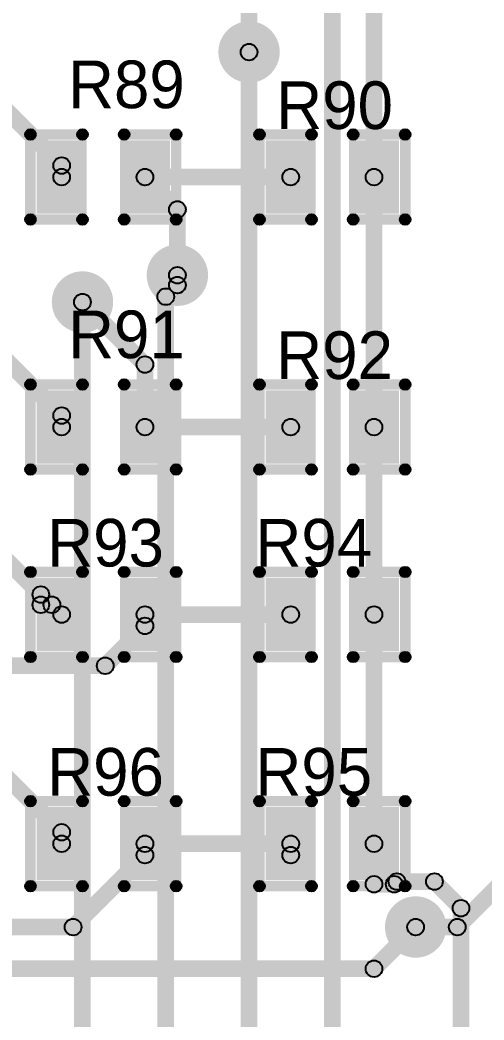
# Model space of a CAD drawing. Header units: millimetres. Extents: x 1.24 to 8.03, y 2.12 to 7.05.
# Drawn here: x 6.083 to 6.521, y 3.77 to 4.715 of the extents above; entities that cross this region are included whole.
import ezdxf

# ---------------------------------------------------------------- set-up
doc = ezdxf.new("R2010")
doc.units = ezdxf.units.MM
doc.header["$MEASUREMENT"] = 0
for name, color, linetype in [('BottomLayer', 5, 'Continuous'), ('BottomSolder', 6, 'Continuous'), ('TopLayer', 1, 'Continuous'), ('TopOverlay', 2, 'Continuous'), ('TopPaste', 8, 'Continuous'), ('TopSolder', 216, 'Continuous'), ('ViaHoleLayer', 16, 'Continuous')]:
    doc.layers.add(name, color=color, linetype=linetype)

# ---------------------------------------------------------------- blocks, each defined once
blk = doc.blocks.new('R0805_139')
at = {"layer": 'TopLayer'}
for points in [[(-0.05906, 0.03051), (-0.01969, 0.03051), (-0.01969, -0.03051), (-0.05906, -0.03051)], [(0.01969, 0.03051), (0.05906, 0.03051), (0.05906, -0.03051), (0.01969, -0.03051)]]:
    blk.add_hatch(color=1, dxfattribs=at).paths.add_polyline_path(points)
at = {"layer": 'TopOverlay'}
h = blk.add_hatch(color=2, dxfattribs=at)
edge = h.paths.add_edge_path()
edge.add_arc((-0.0689, 0.04016), 0.005, 0, 360)
h = blk.add_hatch(color=2, dxfattribs=at)
edge = h.paths.add_edge_path()
edge.add_arc((-0.0689, 0.04016), 0.005, 0, 360)
for points in [[(-0.0639, -0.04016), (-0.0739, -0.04016), (-0.0739, 0.04016), (-0.0639, 0.04016)], [(-0.01969, 0.04516), (-0.01969, 0.03516), (-0.0689, 0.03516), (-0.0689, 0.04516)], [(0.0689, 0.04516), (0.0689, 0.03516), (0.01969, 0.03516), (0.01969, 0.04516)], [(0.0639, 0.04016), (0.0739, 0.04016), (0.0739, -0.04016), (0.0639, -0.04016)], [(-0.01969, -0.03516), (-0.01969, -0.04516), (-0.0689, -0.04516), (-0.0689, -0.03516)], [(0.0689, -0.03516), (0.0689, -0.04516), (0.01969, -0.04516), (0.01969, -0.03516)]]:
    blk.add_hatch(color=2, dxfattribs=at).paths.add_polyline_path(points)
h = blk.add_hatch(color=2, dxfattribs=at)
edge = h.paths.add_edge_path()
edge.add_arc((-0.01969, 0.04016), 0.005, 0, 360)
h = blk.add_hatch(color=2, dxfattribs=at)
edge = h.paths.add_edge_path()
edge.add_arc((0.01969, 0.04016), 0.005, 0, 360)
h = blk.add_hatch(color=2, dxfattribs=at)
edge = h.paths.add_edge_path()
edge.add_arc((0.0689, 0.04016), 0.005, 0, 360)
h = blk.add_hatch(color=2, dxfattribs=at)
edge = h.paths.add_edge_path()
edge.add_arc((0.0689, 0.04016), 0.005, 0, 360)
h = blk.add_hatch(color=2, dxfattribs=at)
edge = h.paths.add_edge_path()
edge.add_arc((-0.0689, -0.04016), 0.005, 0, 360)
h = blk.add_hatch(color=2, dxfattribs=at)
edge = h.paths.add_edge_path()
edge.add_arc((-0.0689, -0.04016), 0.005, 0, 360)
h = blk.add_hatch(color=2, dxfattribs=at)
edge = h.paths.add_edge_path()
edge.add_arc((-0.01969, -0.04016), 0.005, 0, 360)
h = blk.add_hatch(color=2, dxfattribs=at)
edge = h.paths.add_edge_path()
edge.add_arc((0.01969, -0.04016), 0.005, 0, 360)
h = blk.add_hatch(color=2, dxfattribs=at)
edge = h.paths.add_edge_path()
edge.add_arc((0.0689, -0.04016), 0.005, 0, 360)
h = blk.add_hatch(color=2, dxfattribs=at)
edge = h.paths.add_edge_path()
edge.add_arc((0.0689, -0.04016), 0.005, 0, 360)
at = {"layer": 'TopPaste'}
for points in [[(-0.05906, 0.03051), (-0.01969, 0.03051), (-0.01969, -0.03051), (-0.05906, -0.03051)], [(0.01969, 0.03051), (0.05906, 0.03051), (0.05906, -0.03051), (0.01969, -0.03051)]]:
    blk.add_hatch(color=8, dxfattribs=at).paths.add_polyline_path(points)
at = {"layer": 'TopSolder'}
for points in [[(-0.06305, 0.03451), (-0.01569, 0.03451), (-0.01569, -0.03451), (-0.06305, -0.03451)], [(0.01569, 0.03451), (0.06305, 0.03451), (0.06305, -0.03451), (0.01569, -0.03451)]]:
    blk.add_hatch(color=216, dxfattribs=at).paths.add_polyline_path(points)
at = {"layer": 'TopOverlay'}
for centre in [(-0.0689, 0.04016), (-0.0689, 0.04016), (-0.01969, 0.04016), (0.01969, 0.04016), (0.0689, 0.04016), (0.0689, 0.04016), (-0.0689, -0.04016), (-0.0689, -0.04016), (-0.01969, -0.04016), (0.01969, -0.04016), (0.0689, -0.04016), (0.0689, -0.04016)]:
    blk.add_circle(centre, 0.005, dxfattribs=at)
blk = doc.blocks.new('R0805_140')
at = {"layer": 'TopLayer'}
for points in [[(-0.05906, 0.03051), (-0.01969, 0.03051), (-0.01969, -0.03051), (-0.05906, -0.03051)], [(0.01969, 0.03051), (0.05906, 0.03051), (0.05906, -0.03051), (0.01969, -0.03051)]]:
    blk.add_hatch(color=1, dxfattribs=at).paths.add_polyline_path(points)
at = {"layer": 'TopOverlay'}
h = blk.add_hatch(color=2, dxfattribs=at)
edge = h.paths.add_edge_path()
edge.add_arc((-0.0689, 0.04016), 0.005, 0, 360)
h = blk.add_hatch(color=2, dxfattribs=at)
edge = h.paths.add_edge_path()
edge.add_arc((-0.0689, 0.04016), 0.005, 0, 360)
for points in [[(-0.0639, -0.04016), (-0.0739, -0.04016), (-0.0739, 0.04016), (-0.0639, 0.04016)], [(-0.01969, 0.04516), (-0.01969, 0.03516), (-0.0689, 0.03516), (-0.0689, 0.04516)], [(0.0689, 0.04516), (0.0689, 0.03516), (0.01969, 0.03516), (0.01969, 0.04516)], [(0.0639, 0.04016), (0.0739, 0.04016), (0.0739, -0.04016), (0.0639, -0.04016)], [(-0.01969, -0.03516), (-0.01969, -0.04516), (-0.0689, -0.04516), (-0.0689, -0.03516)], [(0.0689, -0.03516), (0.0689, -0.04516), (0.01969, -0.04516), (0.01969, -0.03516)]]:
    blk.add_hatch(color=2, dxfattribs=at).paths.add_polyline_path(points)
h = blk.add_hatch(color=2, dxfattribs=at)
edge = h.paths.add_edge_path()
edge.add_arc((-0.01969, 0.04016), 0.005, 0, 360)
h = blk.add_hatch(color=2, dxfattribs=at)
edge = h.paths.add_edge_path()
edge.add_arc((0.01969, 0.04016), 0.005, 0, 360)
h = blk.add_hatch(color=2, dxfattribs=at)
edge = h.paths.add_edge_path()
edge.add_arc((0.0689, 0.04016), 0.005, 0, 360)
h = blk.add_hatch(color=2, dxfattribs=at)
edge = h.paths.add_edge_path()
edge.add_arc((0.0689, 0.04016), 0.005, 0, 360)
h = blk.add_hatch(color=2, dxfattribs=at)
edge = h.paths.add_edge_path()
edge.add_arc((-0.0689, -0.04016), 0.005, 0, 360)
h = blk.add_hatch(color=2, dxfattribs=at)
edge = h.paths.add_edge_path()
edge.add_arc((-0.0689, -0.04016), 0.005, 0, 360)
h = blk.add_hatch(color=2, dxfattribs=at)
edge = h.paths.add_edge_path()
edge.add_arc((-0.01969, -0.04016), 0.005, 0, 360)
h = blk.add_hatch(color=2, dxfattribs=at)
edge = h.paths.add_edge_path()
edge.add_arc((0.01969, -0.04016), 0.005, 0, 360)
h = blk.add_hatch(color=2, dxfattribs=at)
edge = h.paths.add_edge_path()
edge.add_arc((0.0689, -0.04016), 0.005, 0, 360)
h = blk.add_hatch(color=2, dxfattribs=at)
edge = h.paths.add_edge_path()
edge.add_arc((0.0689, -0.04016), 0.005, 0, 360)
at = {"layer": 'TopPaste'}
for points in [[(-0.05906, 0.03051), (-0.01969, 0.03051), (-0.01969, -0.03051), (-0.05906, -0.03051)], [(0.01969, 0.03051), (0.05906, 0.03051), (0.05906, -0.03051), (0.01969, -0.03051)]]:
    blk.add_hatch(color=8, dxfattribs=at).paths.add_polyline_path(points)
at = {"layer": 'TopSolder'}
for points in [[(-0.06305, 0.03451), (-0.01569, 0.03451), (-0.01569, -0.03451), (-0.06305, -0.03451)], [(0.01569, 0.03451), (0.06305, 0.03451), (0.06305, -0.03451), (0.01569, -0.03451)]]:
    blk.add_hatch(color=216, dxfattribs=at).paths.add_polyline_path(points)
at = {"layer": 'TopOverlay'}
for centre in [(-0.0689, 0.04016), (-0.0689, 0.04016), (-0.01969, 0.04016), (0.01969, 0.04016), (0.0689, 0.04016), (0.0689, 0.04016), (-0.0689, -0.04016), (-0.0689, -0.04016), (-0.01969, -0.04016), (0.01969, -0.04016), (0.0689, -0.04016), (0.0689, -0.04016)]:
    blk.add_circle(centre, 0.005, dxfattribs=at)
blk = doc.blocks.new('R0805_141')
at = {"layer": 'TopLayer'}
for points in [[(-0.05906, 0.03051), (-0.01969, 0.03051), (-0.01969, -0.03051), (-0.05906, -0.03051)], [(0.01969, 0.03051), (0.05906, 0.03051), (0.05906, -0.03051), (0.01969, -0.03051)]]:
    blk.add_hatch(color=1, dxfattribs=at).paths.add_polyline_path(points)
at = {"layer": 'TopOverlay'}
h = blk.add_hatch(color=2, dxfattribs=at)
edge = h.paths.add_edge_path()
edge.add_arc((-0.0689, 0.04016), 0.005, 0, 360)
h = blk.add_hatch(color=2, dxfattribs=at)
edge = h.paths.add_edge_path()
edge.add_arc((-0.0689, 0.04016), 0.005, 0, 360)
for points in [[(-0.0639, -0.04016), (-0.0739, -0.04016), (-0.0739, 0.04016), (-0.0639, 0.04016)], [(-0.01969, 0.04516), (-0.01969, 0.03516), (-0.0689, 0.03516), (-0.0689, 0.04516)], [(0.0689, 0.04516), (0.0689, 0.03516), (0.01969, 0.03516), (0.01969, 0.04516)], [(0.0639, 0.04016), (0.0739, 0.04016), (0.0739, -0.04016), (0.0639, -0.04016)], [(-0.01969, -0.03516), (-0.01969, -0.04516), (-0.0689, -0.04516), (-0.0689, -0.03516)], [(0.0689, -0.03516), (0.0689, -0.04516), (0.01969, -0.04516), (0.01969, -0.03516)]]:
    blk.add_hatch(color=2, dxfattribs=at).paths.add_polyline_path(points)
h = blk.add_hatch(color=2, dxfattribs=at)
edge = h.paths.add_edge_path()
edge.add_arc((-0.01969, 0.04016), 0.005, 0, 360)
h = blk.add_hatch(color=2, dxfattribs=at)
edge = h.paths.add_edge_path()
edge.add_arc((0.01969, 0.04016), 0.005, 0, 360)
h = blk.add_hatch(color=2, dxfattribs=at)
edge = h.paths.add_edge_path()
edge.add_arc((0.0689, 0.04016), 0.005, 0, 360)
h = blk.add_hatch(color=2, dxfattribs=at)
edge = h.paths.add_edge_path()
edge.add_arc((0.0689, 0.04016), 0.005, 0, 360)
h = blk.add_hatch(color=2, dxfattribs=at)
edge = h.paths.add_edge_path()
edge.add_arc((-0.0689, -0.04016), 0.005, 0, 360)
h = blk.add_hatch(color=2, dxfattribs=at)
edge = h.paths.add_edge_path()
edge.add_arc((-0.0689, -0.04016), 0.005, 0, 360)
h = blk.add_hatch(color=2, dxfattribs=at)
edge = h.paths.add_edge_path()
edge.add_arc((-0.01969, -0.04016), 0.005, 0, 360)
h = blk.add_hatch(color=2, dxfattribs=at)
edge = h.paths.add_edge_path()
edge.add_arc((0.01969, -0.04016), 0.005, 0, 360)
h = blk.add_hatch(color=2, dxfattribs=at)
edge = h.paths.add_edge_path()
edge.add_arc((0.0689, -0.04016), 0.005, 0, 360)
h = blk.add_hatch(color=2, dxfattribs=at)
edge = h.paths.add_edge_path()
edge.add_arc((0.0689, -0.04016), 0.005, 0, 360)
at = {"layer": 'TopPaste'}
for points in [[(-0.05906, 0.03051), (-0.01969, 0.03051), (-0.01969, -0.03051), (-0.05906, -0.03051)], [(0.01969, 0.03051), (0.05906, 0.03051), (0.05906, -0.03051), (0.01969, -0.03051)]]:
    blk.add_hatch(color=8, dxfattribs=at).paths.add_polyline_path(points)
at = {"layer": 'TopSolder'}
for points in [[(-0.06305, 0.03451), (-0.01569, 0.03451), (-0.01569, -0.03451), (-0.06305, -0.03451)], [(0.01569, 0.03451), (0.06305, 0.03451), (0.06305, -0.03451), (0.01569, -0.03451)]]:
    blk.add_hatch(color=216, dxfattribs=at).paths.add_polyline_path(points)
at = {"layer": 'TopOverlay'}
for centre in [(-0.0689, 0.04016), (-0.0689, 0.04016), (-0.01969, 0.04016), (0.01969, 0.04016), (0.0689, 0.04016), (0.0689, 0.04016), (-0.0689, -0.04016), (-0.0689, -0.04016), (-0.01969, -0.04016), (0.01969, -0.04016), (0.0689, -0.04016), (0.0689, -0.04016)]:
    blk.add_circle(centre, 0.005, dxfattribs=at)
blk = doc.blocks.new('R0805_142')
at = {"layer": 'TopLayer'}
for points in [[(-0.05906, 0.03051), (-0.01969, 0.03051), (-0.01969, -0.03051), (-0.05906, -0.03051)], [(0.01969, 0.03051), (0.05906, 0.03051), (0.05906, -0.03051), (0.01969, -0.03051)]]:
    blk.add_hatch(color=1, dxfattribs=at).paths.add_polyline_path(points)
at = {"layer": 'TopOverlay'}
h = blk.add_hatch(color=2, dxfattribs=at)
edge = h.paths.add_edge_path()
edge.add_arc((-0.0689, 0.04016), 0.005, 0, 360)
h = blk.add_hatch(color=2, dxfattribs=at)
edge = h.paths.add_edge_path()
edge.add_arc((-0.0689, 0.04016), 0.005, 0, 360)
for points in [[(-0.0639, -0.04016), (-0.0739, -0.04016), (-0.0739, 0.04016), (-0.0639, 0.04016)], [(-0.01969, 0.04516), (-0.01969, 0.03516), (-0.0689, 0.03516), (-0.0689, 0.04516)], [(0.0689, 0.04516), (0.0689, 0.03516), (0.01969, 0.03516), (0.01969, 0.04516)], [(0.0639, 0.04016), (0.0739, 0.04016), (0.0739, -0.04016), (0.0639, -0.04016)], [(-0.01969, -0.03516), (-0.01969, -0.04516), (-0.0689, -0.04516), (-0.0689, -0.03516)], [(0.0689, -0.03516), (0.0689, -0.04516), (0.01969, -0.04516), (0.01969, -0.03516)]]:
    blk.add_hatch(color=2, dxfattribs=at).paths.add_polyline_path(points)
h = blk.add_hatch(color=2, dxfattribs=at)
edge = h.paths.add_edge_path()
edge.add_arc((-0.01969, 0.04016), 0.005, 0, 360)
h = blk.add_hatch(color=2, dxfattribs=at)
edge = h.paths.add_edge_path()
edge.add_arc((0.01969, 0.04016), 0.005, 0, 360)
h = blk.add_hatch(color=2, dxfattribs=at)
edge = h.paths.add_edge_path()
edge.add_arc((0.0689, 0.04016), 0.005, 0, 360)
h = blk.add_hatch(color=2, dxfattribs=at)
edge = h.paths.add_edge_path()
edge.add_arc((0.0689, 0.04016), 0.005, 0, 360)
h = blk.add_hatch(color=2, dxfattribs=at)
edge = h.paths.add_edge_path()
edge.add_arc((-0.0689, -0.04016), 0.005, 0, 360)
h = blk.add_hatch(color=2, dxfattribs=at)
edge = h.paths.add_edge_path()
edge.add_arc((-0.0689, -0.04016), 0.005, 0, 360)
h = blk.add_hatch(color=2, dxfattribs=at)
edge = h.paths.add_edge_path()
edge.add_arc((-0.01969, -0.04016), 0.005, 0, 360)
h = blk.add_hatch(color=2, dxfattribs=at)
edge = h.paths.add_edge_path()
edge.add_arc((0.01969, -0.04016), 0.005, 0, 360)
h = blk.add_hatch(color=2, dxfattribs=at)
edge = h.paths.add_edge_path()
edge.add_arc((0.0689, -0.04016), 0.005, 0, 360)
h = blk.add_hatch(color=2, dxfattribs=at)
edge = h.paths.add_edge_path()
edge.add_arc((0.0689, -0.04016), 0.005, 0, 360)
at = {"layer": 'TopPaste'}
for points in [[(-0.05906, 0.03051), (-0.01969, 0.03051), (-0.01969, -0.03051), (-0.05906, -0.03051)], [(0.01969, 0.03051), (0.05906, 0.03051), (0.05906, -0.03051), (0.01969, -0.03051)]]:
    blk.add_hatch(color=8, dxfattribs=at).paths.add_polyline_path(points)
at = {"layer": 'TopSolder'}
for points in [[(-0.06305, 0.03451), (-0.01569, 0.03451), (-0.01569, -0.03451), (-0.06305, -0.03451)], [(0.01569, 0.03451), (0.06305, 0.03451), (0.06305, -0.03451), (0.01569, -0.03451)]]:
    blk.add_hatch(color=216, dxfattribs=at).paths.add_polyline_path(points)
at = {"layer": 'TopOverlay'}
for centre in [(-0.0689, 0.04016), (-0.0689, 0.04016), (-0.01969, 0.04016), (0.01969, 0.04016), (0.0689, 0.04016), (0.0689, 0.04016), (-0.0689, -0.04016), (-0.0689, -0.04016), (-0.01969, -0.04016), (0.01969, -0.04016), (0.0689, -0.04016), (0.0689, -0.04016)]:
    blk.add_circle(centre, 0.005, dxfattribs=at)
blk = doc.blocks.new('R0805_143')
at = {"layer": 'TopLayer'}
for points in [[(-0.05906, 0.03051), (-0.01969, 0.03051), (-0.01969, -0.03051), (-0.05906, -0.03051)], [(0.01969, 0.03051), (0.05906, 0.03051), (0.05906, -0.03051), (0.01969, -0.03051)]]:
    blk.add_hatch(color=1, dxfattribs=at).paths.add_polyline_path(points)
at = {"layer": 'TopOverlay'}
h = blk.add_hatch(color=2, dxfattribs=at)
edge = h.paths.add_edge_path()
edge.add_arc((-0.0689, 0.04016), 0.005, 0, 360)
h = blk.add_hatch(color=2, dxfattribs=at)
edge = h.paths.add_edge_path()
edge.add_arc((-0.0689, 0.04016), 0.005, 0, 360)
for points in [[(-0.0639, -0.04016), (-0.0739, -0.04016), (-0.0739, 0.04016), (-0.0639, 0.04016)], [(-0.01969, 0.04516), (-0.01969, 0.03516), (-0.0689, 0.03516), (-0.0689, 0.04516)], [(0.0689, 0.04516), (0.0689, 0.03516), (0.01969, 0.03516), (0.01969, 0.04516)], [(0.0639, 0.04016), (0.0739, 0.04016), (0.0739, -0.04016), (0.0639, -0.04016)], [(-0.01969, -0.03516), (-0.01969, -0.04516), (-0.0689, -0.04516), (-0.0689, -0.03516)], [(0.0689, -0.03516), (0.0689, -0.04516), (0.01969, -0.04516), (0.01969, -0.03516)]]:
    blk.add_hatch(color=2, dxfattribs=at).paths.add_polyline_path(points)
h = blk.add_hatch(color=2, dxfattribs=at)
edge = h.paths.add_edge_path()
edge.add_arc((-0.01969, 0.04016), 0.005, 0, 360)
h = blk.add_hatch(color=2, dxfattribs=at)
edge = h.paths.add_edge_path()
edge.add_arc((0.01969, 0.04016), 0.005, 0, 360)
h = blk.add_hatch(color=2, dxfattribs=at)
edge = h.paths.add_edge_path()
edge.add_arc((0.0689, 0.04016), 0.005, 0, 360)
h = blk.add_hatch(color=2, dxfattribs=at)
edge = h.paths.add_edge_path()
edge.add_arc((0.0689, 0.04016), 0.005, 0, 360)
h = blk.add_hatch(color=2, dxfattribs=at)
edge = h.paths.add_edge_path()
edge.add_arc((-0.0689, -0.04016), 0.005, 0, 360)
h = blk.add_hatch(color=2, dxfattribs=at)
edge = h.paths.add_edge_path()
edge.add_arc((-0.0689, -0.04016), 0.005, 0, 360)
h = blk.add_hatch(color=2, dxfattribs=at)
edge = h.paths.add_edge_path()
edge.add_arc((-0.01969, -0.04016), 0.005, 0, 360)
h = blk.add_hatch(color=2, dxfattribs=at)
edge = h.paths.add_edge_path()
edge.add_arc((0.01969, -0.04016), 0.005, 0, 360)
h = blk.add_hatch(color=2, dxfattribs=at)
edge = h.paths.add_edge_path()
edge.add_arc((0.0689, -0.04016), 0.005, 0, 360)
h = blk.add_hatch(color=2, dxfattribs=at)
edge = h.paths.add_edge_path()
edge.add_arc((0.0689, -0.04016), 0.005, 0, 360)
at = {"layer": 'TopPaste'}
for points in [[(-0.05906, 0.03051), (-0.01969, 0.03051), (-0.01969, -0.03051), (-0.05906, -0.03051)], [(0.01969, 0.03051), (0.05906, 0.03051), (0.05906, -0.03051), (0.01969, -0.03051)]]:
    blk.add_hatch(color=8, dxfattribs=at).paths.add_polyline_path(points)
at = {"layer": 'TopSolder'}
for points in [[(-0.06305, 0.03451), (-0.01569, 0.03451), (-0.01569, -0.03451), (-0.06305, -0.03451)], [(0.01569, 0.03451), (0.06305, 0.03451), (0.06305, -0.03451), (0.01569, -0.03451)]]:
    blk.add_hatch(color=216, dxfattribs=at).paths.add_polyline_path(points)
at = {"layer": 'TopOverlay'}
for centre in [(-0.0689, 0.04016), (-0.0689, 0.04016), (-0.01969, 0.04016), (0.01969, 0.04016), (0.0689, 0.04016), (0.0689, 0.04016), (-0.0689, -0.04016), (-0.0689, -0.04016), (-0.01969, -0.04016), (0.01969, -0.04016), (0.0689, -0.04016), (0.0689, -0.04016)]:
    blk.add_circle(centre, 0.005, dxfattribs=at)
blk = doc.blocks.new('R0805_144')
at = {"layer": 'TopLayer'}
for points in [[(-0.05906, 0.03051), (-0.01969, 0.03051), (-0.01969, -0.03051), (-0.05906, -0.03051)], [(0.01969, 0.03051), (0.05906, 0.03051), (0.05906, -0.03051), (0.01969, -0.03051)]]:
    blk.add_hatch(color=1, dxfattribs=at).paths.add_polyline_path(points)
at = {"layer": 'TopOverlay'}
h = blk.add_hatch(color=2, dxfattribs=at)
edge = h.paths.add_edge_path()
edge.add_arc((-0.0689, 0.04016), 0.005, 0, 360)
h = blk.add_hatch(color=2, dxfattribs=at)
edge = h.paths.add_edge_path()
edge.add_arc((-0.0689, 0.04016), 0.005, 0, 360)
for points in [[(-0.0639, -0.04016), (-0.0739, -0.04016), (-0.0739, 0.04016), (-0.0639, 0.04016)], [(-0.01969, 0.04516), (-0.01969, 0.03516), (-0.0689, 0.03516), (-0.0689, 0.04516)], [(0.0689, 0.04516), (0.0689, 0.03516), (0.01969, 0.03516), (0.01969, 0.04516)], [(0.0639, 0.04016), (0.0739, 0.04016), (0.0739, -0.04016), (0.0639, -0.04016)], [(-0.01969, -0.03516), (-0.01969, -0.04516), (-0.0689, -0.04516), (-0.0689, -0.03516)], [(0.0689, -0.03516), (0.0689, -0.04516), (0.01969, -0.04516), (0.01969, -0.03516)]]:
    blk.add_hatch(color=2, dxfattribs=at).paths.add_polyline_path(points)
h = blk.add_hatch(color=2, dxfattribs=at)
edge = h.paths.add_edge_path()
edge.add_arc((-0.01969, 0.04016), 0.005, 0, 360)
h = blk.add_hatch(color=2, dxfattribs=at)
edge = h.paths.add_edge_path()
edge.add_arc((0.01969, 0.04016), 0.005, 0, 360)
h = blk.add_hatch(color=2, dxfattribs=at)
edge = h.paths.add_edge_path()
edge.add_arc((0.0689, 0.04016), 0.005, 0, 360)
h = blk.add_hatch(color=2, dxfattribs=at)
edge = h.paths.add_edge_path()
edge.add_arc((0.0689, 0.04016), 0.005, 0, 360)
h = blk.add_hatch(color=2, dxfattribs=at)
edge = h.paths.add_edge_path()
edge.add_arc((-0.0689, -0.04016), 0.005, 0, 360)
h = blk.add_hatch(color=2, dxfattribs=at)
edge = h.paths.add_edge_path()
edge.add_arc((-0.0689, -0.04016), 0.005, 0, 360)
h = blk.add_hatch(color=2, dxfattribs=at)
edge = h.paths.add_edge_path()
edge.add_arc((-0.01969, -0.04016), 0.005, 0, 360)
h = blk.add_hatch(color=2, dxfattribs=at)
edge = h.paths.add_edge_path()
edge.add_arc((0.01969, -0.04016), 0.005, 0, 360)
h = blk.add_hatch(color=2, dxfattribs=at)
edge = h.paths.add_edge_path()
edge.add_arc((0.0689, -0.04016), 0.005, 0, 360)
h = blk.add_hatch(color=2, dxfattribs=at)
edge = h.paths.add_edge_path()
edge.add_arc((0.0689, -0.04016), 0.005, 0, 360)
at = {"layer": 'TopPaste'}
for points in [[(-0.05906, 0.03051), (-0.01969, 0.03051), (-0.01969, -0.03051), (-0.05906, -0.03051)], [(0.01969, 0.03051), (0.05906, 0.03051), (0.05906, -0.03051), (0.01969, -0.03051)]]:
    blk.add_hatch(color=8, dxfattribs=at).paths.add_polyline_path(points)
at = {"layer": 'TopSolder'}
for points in [[(-0.06305, 0.03451), (-0.01569, 0.03451), (-0.01569, -0.03451), (-0.06305, -0.03451)], [(0.01569, 0.03451), (0.06305, 0.03451), (0.06305, -0.03451), (0.01569, -0.03451)]]:
    blk.add_hatch(color=216, dxfattribs=at).paths.add_polyline_path(points)
at = {"layer": 'TopOverlay'}
for centre in [(-0.0689, 0.04016), (-0.0689, 0.04016), (-0.01969, 0.04016), (0.01969, 0.04016), (0.0689, 0.04016), (0.0689, 0.04016), (-0.0689, -0.04016), (-0.0689, -0.04016), (-0.01969, -0.04016), (0.01969, -0.04016), (0.0689, -0.04016), (0.0689, -0.04016)]:
    blk.add_circle(centre, 0.005, dxfattribs=at)
blk = doc.blocks.new('R0805_145')
at = {"layer": 'TopLayer'}
for points in [[(-0.05906, 0.03051), (-0.01969, 0.03051), (-0.01969, -0.03051), (-0.05906, -0.03051)], [(0.01969, 0.03051), (0.05906, 0.03051), (0.05906, -0.03051), (0.01969, -0.03051)]]:
    blk.add_hatch(color=1, dxfattribs=at).paths.add_polyline_path(points)
at = {"layer": 'TopOverlay'}
h = blk.add_hatch(color=2, dxfattribs=at)
edge = h.paths.add_edge_path()
edge.add_arc((-0.0689, 0.04016), 0.005, 0, 360)
h = blk.add_hatch(color=2, dxfattribs=at)
edge = h.paths.add_edge_path()
edge.add_arc((-0.0689, 0.04016), 0.005, 0, 360)
for points in [[(-0.0639, -0.04016), (-0.0739, -0.04016), (-0.0739, 0.04016), (-0.0639, 0.04016)], [(-0.01969, 0.04516), (-0.01969, 0.03516), (-0.0689, 0.03516), (-0.0689, 0.04516)], [(0.0689, 0.04516), (0.0689, 0.03516), (0.01969, 0.03516), (0.01969, 0.04516)], [(0.0639, 0.04016), (0.0739, 0.04016), (0.0739, -0.04016), (0.0639, -0.04016)], [(-0.01969, -0.03516), (-0.01969, -0.04516), (-0.0689, -0.04516), (-0.0689, -0.03516)], [(0.0689, -0.03516), (0.0689, -0.04516), (0.01969, -0.04516), (0.01969, -0.03516)]]:
    blk.add_hatch(color=2, dxfattribs=at).paths.add_polyline_path(points)
h = blk.add_hatch(color=2, dxfattribs=at)
edge = h.paths.add_edge_path()
edge.add_arc((-0.01969, 0.04016), 0.005, 0, 360)
h = blk.add_hatch(color=2, dxfattribs=at)
edge = h.paths.add_edge_path()
edge.add_arc((0.01969, 0.04016), 0.005, 0, 360)
h = blk.add_hatch(color=2, dxfattribs=at)
edge = h.paths.add_edge_path()
edge.add_arc((0.0689, 0.04016), 0.005, 0, 360)
h = blk.add_hatch(color=2, dxfattribs=at)
edge = h.paths.add_edge_path()
edge.add_arc((0.0689, 0.04016), 0.005, 0, 360)
h = blk.add_hatch(color=2, dxfattribs=at)
edge = h.paths.add_edge_path()
edge.add_arc((-0.0689, -0.04016), 0.005, 0, 360)
h = blk.add_hatch(color=2, dxfattribs=at)
edge = h.paths.add_edge_path()
edge.add_arc((-0.0689, -0.04016), 0.005, 0, 360)
h = blk.add_hatch(color=2, dxfattribs=at)
edge = h.paths.add_edge_path()
edge.add_arc((-0.01969, -0.04016), 0.005, 0, 360)
h = blk.add_hatch(color=2, dxfattribs=at)
edge = h.paths.add_edge_path()
edge.add_arc((0.01969, -0.04016), 0.005, 0, 360)
h = blk.add_hatch(color=2, dxfattribs=at)
edge = h.paths.add_edge_path()
edge.add_arc((0.0689, -0.04016), 0.005, 0, 360)
h = blk.add_hatch(color=2, dxfattribs=at)
edge = h.paths.add_edge_path()
edge.add_arc((0.0689, -0.04016), 0.005, 0, 360)
at = {"layer": 'TopPaste'}
for points in [[(-0.05906, 0.03051), (-0.01969, 0.03051), (-0.01969, -0.03051), (-0.05906, -0.03051)], [(0.01969, 0.03051), (0.05906, 0.03051), (0.05906, -0.03051), (0.01969, -0.03051)]]:
    blk.add_hatch(color=8, dxfattribs=at).paths.add_polyline_path(points)
at = {"layer": 'TopSolder'}
for points in [[(-0.06305, 0.03451), (-0.01569, 0.03451), (-0.01569, -0.03451), (-0.06305, -0.03451)], [(0.01569, 0.03451), (0.06305, 0.03451), (0.06305, -0.03451), (0.01569, -0.03451)]]:
    blk.add_hatch(color=216, dxfattribs=at).paths.add_polyline_path(points)
at = {"layer": 'TopOverlay'}
for centre in [(-0.0689, 0.04016), (-0.0689, 0.04016), (-0.01969, 0.04016), (0.01969, 0.04016), (0.0689, 0.04016), (0.0689, 0.04016), (-0.0689, -0.04016), (-0.0689, -0.04016), (-0.01969, -0.04016), (0.01969, -0.04016), (0.0689, -0.04016), (0.0689, -0.04016)]:
    blk.add_circle(centre, 0.005, dxfattribs=at)
blk = doc.blocks.new('R0805_146')
at = {"layer": 'TopLayer'}
for points in [[(-0.05906, 0.03051), (-0.01969, 0.03051), (-0.01969, -0.03051), (-0.05906, -0.03051)], [(0.01969, 0.03051), (0.05906, 0.03051), (0.05906, -0.03051), (0.01969, -0.03051)]]:
    blk.add_hatch(color=1, dxfattribs=at).paths.add_polyline_path(points)
at = {"layer": 'TopOverlay'}
h = blk.add_hatch(color=2, dxfattribs=at)
edge = h.paths.add_edge_path()
edge.add_arc((-0.0689, 0.04016), 0.005, 0, 360)
h = blk.add_hatch(color=2, dxfattribs=at)
edge = h.paths.add_edge_path()
edge.add_arc((-0.0689, 0.04016), 0.005, 0, 360)
for points in [[(-0.0639, -0.04016), (-0.0739, -0.04016), (-0.0739, 0.04016), (-0.0639, 0.04016)], [(-0.01969, 0.04516), (-0.01969, 0.03516), (-0.0689, 0.03516), (-0.0689, 0.04516)], [(0.0689, 0.04516), (0.0689, 0.03516), (0.01969, 0.03516), (0.01969, 0.04516)], [(0.0639, 0.04016), (0.0739, 0.04016), (0.0739, -0.04016), (0.0639, -0.04016)], [(-0.01969, -0.03516), (-0.01969, -0.04516), (-0.0689, -0.04516), (-0.0689, -0.03516)], [(0.0689, -0.03516), (0.0689, -0.04516), (0.01969, -0.04516), (0.01969, -0.03516)]]:
    blk.add_hatch(color=2, dxfattribs=at).paths.add_polyline_path(points)
h = blk.add_hatch(color=2, dxfattribs=at)
edge = h.paths.add_edge_path()
edge.add_arc((-0.01969, 0.04016), 0.005, 0, 360)
h = blk.add_hatch(color=2, dxfattribs=at)
edge = h.paths.add_edge_path()
edge.add_arc((0.01969, 0.04016), 0.005, 0, 360)
h = blk.add_hatch(color=2, dxfattribs=at)
edge = h.paths.add_edge_path()
edge.add_arc((0.0689, 0.04016), 0.005, 0, 360)
h = blk.add_hatch(color=2, dxfattribs=at)
edge = h.paths.add_edge_path()
edge.add_arc((0.0689, 0.04016), 0.005, 0, 360)
h = blk.add_hatch(color=2, dxfattribs=at)
edge = h.paths.add_edge_path()
edge.add_arc((-0.0689, -0.04016), 0.005, 0, 360)
h = blk.add_hatch(color=2, dxfattribs=at)
edge = h.paths.add_edge_path()
edge.add_arc((-0.0689, -0.04016), 0.005, 0, 360)
h = blk.add_hatch(color=2, dxfattribs=at)
edge = h.paths.add_edge_path()
edge.add_arc((-0.01969, -0.04016), 0.005, 0, 360)
h = blk.add_hatch(color=2, dxfattribs=at)
edge = h.paths.add_edge_path()
edge.add_arc((0.01969, -0.04016), 0.005, 0, 360)
h = blk.add_hatch(color=2, dxfattribs=at)
edge = h.paths.add_edge_path()
edge.add_arc((0.0689, -0.04016), 0.005, 0, 360)
h = blk.add_hatch(color=2, dxfattribs=at)
edge = h.paths.add_edge_path()
edge.add_arc((0.0689, -0.04016), 0.005, 0, 360)
at = {"layer": 'TopPaste'}
for points in [[(-0.05906, 0.03051), (-0.01969, 0.03051), (-0.01969, -0.03051), (-0.05906, -0.03051)], [(0.01969, 0.03051), (0.05906, 0.03051), (0.05906, -0.03051), (0.01969, -0.03051)]]:
    blk.add_hatch(color=8, dxfattribs=at).paths.add_polyline_path(points)
at = {"layer": 'TopSolder'}
for points in [[(-0.06305, 0.03451), (-0.01569, 0.03451), (-0.01569, -0.03451), (-0.06305, -0.03451)], [(0.01569, 0.03451), (0.06305, 0.03451), (0.06305, -0.03451), (0.01569, -0.03451)]]:
    blk.add_hatch(color=216, dxfattribs=at).paths.add_polyline_path(points)
at = {"layer": 'TopOverlay'}
for centre in [(-0.0689, 0.04016), (-0.0689, 0.04016), (-0.01969, 0.04016), (0.01969, 0.04016), (0.0689, 0.04016), (0.0689, 0.04016), (-0.0689, -0.04016), (-0.0689, -0.04016), (-0.01969, -0.04016), (0.01969, -0.04016), (0.0689, -0.04016), (0.0689, -0.04016)]:
    blk.add_circle(centre, 0.005, dxfattribs=at)

msp = doc.modelspace()

# ---------------------------------------------------------------- hatches: boundary and pattern name
at = {"layer": 'BottomLayer'}
for points in [[(6.38583, 3.22835), (6.37008, 3.22835), (6.37008, 4.77283), (6.38583, 4.77283)], [(6.30709, 3.26772), (6.29134, 3.26772), (6.29134, 4.68504), (6.30709, 4.68504)], [(6.22604, 4.44831), (6.2149, 4.45944), (6.22588, 4.47042), (6.23702, 4.45928)], [(6.23932, 4.46485), (6.22357, 4.46485), (6.22357, 4.47412), (6.23932, 4.47412)], [(6.22835, 3.34646), (6.2126, 3.34646), (6.2126, 4.45387), (6.22835, 4.45387)], [(6.14961, 3.4252), (6.13386, 3.4252), (6.13386, 4.44882), (6.14961, 4.44882)], [(6.50163, 3.8527), (6.4905, 3.86384), (6.52987, 3.90321), (6.541, 3.89207)], [(6.45669, 3.85039), (6.45669, 3.86614), (6.49606, 3.86614), (6.49606, 3.85039)]]:
    msp.add_hatch(color=5, dxfattribs=at).paths.add_polyline_path(points)
h = msp.add_hatch(color=5, dxfattribs=at)
edge = h.paths.add_edge_path()
edge.add_arc((6.29921, 4.68504), 0.025, 0, 360)
h = msp.add_hatch(color=5, dxfattribs=at)
edge = h.paths.add_edge_path()
edge.add_arc((6.29921, 4.68504), 0.00787, 0, 360)
h = msp.add_hatch(color=5, dxfattribs=at)
edge = h.paths.add_edge_path()
edge.add_arc((6.23145, 4.47412), 0.025, 0, 360)
h = msp.add_hatch(color=5, dxfattribs=at)
edge = h.paths.add_edge_path()
edge.add_arc((6.23145, 4.47412), 0.00787, 0, 360)
h = msp.add_hatch(color=5, dxfattribs=at)
edge = h.paths.add_edge_path()
edge.add_arc((6.14173, 4.44882), 0.025, 0, 360)
h = msp.add_hatch(color=5, dxfattribs=at)
edge = h.paths.add_edge_path()
edge.add_arc((6.23145, 4.46485), 0.00787, 0, 360)
h = msp.add_hatch(color=5, dxfattribs=at)
edge = h.paths.add_edge_path()
edge.add_arc((6.23145, 4.46485), 0.00787, 0, 360)
h = msp.add_hatch(color=5, dxfattribs=at)
edge = h.paths.add_edge_path()
edge.add_arc((6.22047, 4.45387), 0.00787, 0, 360)
h = msp.add_hatch(color=5, dxfattribs=at)
edge = h.paths.add_edge_path()
edge.add_arc((6.22047, 4.45387), 0.00787, 0, 360)
h = msp.add_hatch(color=5, dxfattribs=at)
edge = h.paths.add_edge_path()
edge.add_arc((6.14173, 4.44882), 0.00787, 0, 360)
h = msp.add_hatch(color=5, dxfattribs=at)
edge = h.paths.add_edge_path()
edge.add_arc((6.45669, 3.85827), 0.025, 0, 360)
h = msp.add_hatch(color=5, dxfattribs=at)
edge = h.paths.add_edge_path()
edge.add_arc((6.45669, 3.85827), 0.00787, 0, 360)
h = msp.add_hatch(color=5, dxfattribs=at)
edge = h.paths.add_edge_path()
edge.add_arc((6.49606, 3.85827), 0.00787, 0, 360)
h = msp.add_hatch(color=5, dxfattribs=at)
edge = h.paths.add_edge_path()
edge.add_arc((6.49606, 3.85827), 0.00787, 0, 360)
at = {"layer": 'BottomSolder'}
h = msp.add_hatch(color=6, dxfattribs=at)
edge = h.paths.add_edge_path()
edge.add_arc((6.29921, 4.68504), 0.029, 0, 360)
h = msp.add_hatch(color=6, dxfattribs=at)
edge = h.paths.add_edge_path()
edge.add_arc((6.23145, 4.47412), 0.029, 0, 360)
h = msp.add_hatch(color=6, dxfattribs=at)
edge = h.paths.add_edge_path()
edge.add_arc((6.14173, 4.44882), 0.029, 0, 360)
h = msp.add_hatch(color=6, dxfattribs=at)
edge = h.paths.add_edge_path()
edge.add_arc((6.45669, 3.85827), 0.029, 0, 360)
at = {"layer": 'TopLayer'}
for points in [[(6.4252, 4.56693), (6.40945, 4.56693), (6.40945, 4.78346), (6.4252, 4.78346)], [(6.30709, 4.68504), (6.29134, 4.68504), (6.29134, 4.72441), (6.30709, 4.72441)], [(6.05268, 4.63599), (6.06381, 4.64712), (6.12761, 4.58332), (6.11648, 4.57219)], [(6.12992, 4.56693), (6.11417, 4.56693), (6.11417, 4.57776), (6.12992, 4.57776)], [(6.20079, 4.55906), (6.20079, 4.5748), (6.33858, 4.5748), (6.33858, 4.55906)], [(6.19522, 4.56136), (6.20635, 4.5725), (6.23702, 4.54184), (6.22588, 4.5307)], [(6.4252, 4.33071), (6.40945, 4.33071), (6.40945, 4.56693), (6.4252, 4.56693)], [(6.23932, 4.47412), (6.22357, 4.47412), (6.22357, 4.53627), (6.23932, 4.53627)], [(6.13616, 4.44325), (6.1473, 4.45439), (6.20636, 4.39533), (6.19522, 4.3842)], [(6.04976, 4.40268), (6.0609, 4.41382), (6.12762, 4.3471), (6.11648, 4.33597)], [(6.20866, 4.33071), (6.19291, 4.33071), (6.19291, 4.38976), (6.20866, 4.38976)], [(6.12992, 4.33071), (6.11417, 4.33071), (6.11417, 4.34154), (6.12992, 4.34154)], [(6.20079, 4.32283), (6.20079, 4.33858), (6.33858, 4.33858), (6.33858, 4.32283)], [(6.4252, 4.15354), (6.40945, 4.15354), (6.40945, 4.33071), (6.4252, 4.33071)], [(6.01805, 4.24554), (6.02919, 4.25668), (6.10793, 4.17794), (6.09679, 4.1668)], [(6.11024, 4.16277), (6.09449, 4.16277), (6.09449, 4.17237), (6.11024, 4.17237)], [(6.10236, 4.15489), (6.10236, 4.17064), (6.11282, 4.17064), (6.11282, 4.15489)], [(6.10725, 4.1572), (6.11839, 4.16834), (6.12762, 4.15911), (6.11648, 4.14798)], [(6.20079, 4.14567), (6.20079, 4.16142), (6.33858, 4.16142), (6.33858, 4.14567)], [(6.1688, 4.09959), (6.15766, 4.11073), (6.19522, 4.14828), (6.20636, 4.13715)], [(6.20866, 4.14272), (6.19291, 4.14272), (6.19291, 4.15354), (6.20866, 4.15354)], [(6.4252, 3.93701), (6.40945, 3.93701), (6.40945, 4.15354), (6.4252, 4.15354)], [(6.04285, 4.09728), (6.04285, 4.11303), (6.16323, 4.11303), (6.16323, 4.09728)], [(6.01805, 4.04069), (6.02919, 4.05183), (6.12762, 3.9534), (6.11648, 3.94227)], [(6.12992, 3.93701), (6.11417, 3.93701), (6.11417, 3.94783), (6.12992, 3.94783)], [(6.20079, 3.92913), (6.20079, 3.94488), (6.33858, 3.94488), (6.33858, 3.92913)], [(6.13844, 3.8527), (6.12731, 3.86384), (6.19522, 3.93175), (6.20636, 3.92061)], [(6.20866, 3.92618), (6.19291, 3.92618), (6.19291, 3.93701), (6.20866, 3.93701)], [(6.34646, 3.92618), (6.33071, 3.92618), (6.33071, 3.93701), (6.34646, 3.93701)], [(6.4252, 3.89862), (6.40945, 3.89862), (6.40945, 3.93701), (6.4252, 3.93701)], [(6.41732, 3.89075), (6.41732, 3.9065), (6.43641, 3.9065), (6.43641, 3.89075)], [(6.44198, 3.89305), (6.43085, 3.90419), (6.43337, 3.90671), (6.4445, 3.89557)], [(6.43893, 3.89327), (6.43893, 3.90902), (6.47445, 3.90902), (6.47445, 3.89327)], [(6.46888, 3.89557), (6.48002, 3.90671), (6.50513, 3.88159), (6.494, 3.87046)], [(6.50744, 3.68646), (6.49169, 3.68646), (6.49169, 3.87603), (6.50744, 3.87603)], [(6.02362, 3.85039), (6.02362, 3.86614), (6.13287, 3.86614), (6.13287, 3.85039)], [(6.42289, 3.81333), (6.41176, 3.82447), (6.45113, 3.86384), (6.46226, 3.8527)], [(6.05217, 3.81102), (6.05217, 3.82677), (6.41732, 3.82677), (6.41732, 3.81102)]]:
    msp.add_hatch(color=1, dxfattribs=at).paths.add_polyline_path(points)
h = msp.add_hatch(color=1, dxfattribs=at)
edge = h.paths.add_edge_path()
edge.add_arc((6.29921, 4.68504), 0.025, 0, 360)
h = msp.add_hatch(color=1, dxfattribs=at)
edge = h.paths.add_edge_path()
edge.add_arc((6.29921, 4.68504), 0.00787, 0, 360)
h = msp.add_hatch(color=1, dxfattribs=at)
edge = h.paths.add_edge_path()
edge.add_arc((6.12205, 4.57776), 0.00787, 0, 360)
h = msp.add_hatch(color=1, dxfattribs=at)
edge = h.paths.add_edge_path()
edge.add_arc((6.12205, 4.57776), 0.00787, 0, 360)
h = msp.add_hatch(color=1, dxfattribs=at)
edge = h.paths.add_edge_path()
edge.add_arc((6.12205, 4.56693), 0.00787, 0, 360)
h = msp.add_hatch(color=1, dxfattribs=at)
edge = h.paths.add_edge_path()
edge.add_arc((6.20079, 4.56693), 0.00787, 0, 360)
h = msp.add_hatch(color=1, dxfattribs=at)
edge = h.paths.add_edge_path()
edge.add_arc((6.20079, 4.56693), 0.00787, 0, 360)
h = msp.add_hatch(color=1, dxfattribs=at)
edge = h.paths.add_edge_path()
edge.add_arc((6.33858, 4.56693), 0.00787, 0, 360)
h = msp.add_hatch(color=1, dxfattribs=at)
edge = h.paths.add_edge_path()
edge.add_arc((6.41732, 4.56693), 0.00787, 0, 360)
h = msp.add_hatch(color=1, dxfattribs=at)
edge = h.paths.add_edge_path()
edge.add_arc((6.41732, 4.56693), 0.00787, 0, 360)
h = msp.add_hatch(color=1, dxfattribs=at)
edge = h.paths.add_edge_path()
edge.add_arc((6.23145, 4.53627), 0.00787, 0, 360)
h = msp.add_hatch(color=1, dxfattribs=at)
edge = h.paths.add_edge_path()
edge.add_arc((6.23145, 4.53627), 0.00787, 0, 360)
h = msp.add_hatch(color=1, dxfattribs=at)
edge = h.paths.add_edge_path()
edge.add_arc((6.23145, 4.47412), 0.025, 0, 360)
h = msp.add_hatch(color=1, dxfattribs=at)
edge = h.paths.add_edge_path()
edge.add_arc((6.23145, 4.47412), 0.00787, 0, 360)
h = msp.add_hatch(color=1, dxfattribs=at)
edge = h.paths.add_edge_path()
edge.add_arc((6.14173, 4.44882), 0.025, 0, 360)
h = msp.add_hatch(color=1, dxfattribs=at)
edge = h.paths.add_edge_path()
edge.add_arc((6.14173, 4.44882), 0.00787, 0, 360)
h = msp.add_hatch(color=1, dxfattribs=at)
edge = h.paths.add_edge_path()
edge.add_arc((6.20079, 4.38976), 0.00787, 0, 360)
h = msp.add_hatch(color=1, dxfattribs=at)
edge = h.paths.add_edge_path()
edge.add_arc((6.20079, 4.38976), 0.00787, 0, 360)
h = msp.add_hatch(color=1, dxfattribs=at)
edge = h.paths.add_edge_path()
edge.add_arc((6.12205, 4.34154), 0.00787, 0, 360)
h = msp.add_hatch(color=1, dxfattribs=at)
edge = h.paths.add_edge_path()
edge.add_arc((6.12205, 4.34154), 0.00787, 0, 360)
h = msp.add_hatch(color=1, dxfattribs=at)
edge = h.paths.add_edge_path()
edge.add_arc((6.12205, 4.33071), 0.00787, 0, 360)
h = msp.add_hatch(color=1, dxfattribs=at)
edge = h.paths.add_edge_path()
edge.add_arc((6.20079, 4.33071), 0.00787, 0, 360)
h = msp.add_hatch(color=1, dxfattribs=at)
edge = h.paths.add_edge_path()
edge.add_arc((6.20079, 4.33071), 0.00787, 0, 360)
h = msp.add_hatch(color=1, dxfattribs=at)
edge = h.paths.add_edge_path()
edge.add_arc((6.33858, 4.33071), 0.00787, 0, 360)
h = msp.add_hatch(color=1, dxfattribs=at)
edge = h.paths.add_edge_path()
edge.add_arc((6.41732, 4.33071), 0.00787, 0, 360)
h = msp.add_hatch(color=1, dxfattribs=at)
edge = h.paths.add_edge_path()
edge.add_arc((6.41732, 4.33071), 0.00787, 0, 360)
h = msp.add_hatch(color=1, dxfattribs=at)
edge = h.paths.add_edge_path()
edge.add_arc((6.41732, 4.33071), 0.00787, 0, 360)
h = msp.add_hatch(color=1, dxfattribs=at)
edge = h.paths.add_edge_path()
edge.add_arc((6.41732, 4.33071), 0.00787, 0, 360)
h = msp.add_hatch(color=1, dxfattribs=at)
edge = h.paths.add_edge_path()
edge.add_arc((6.10236, 4.17237), 0.00787, 0, 360)
h = msp.add_hatch(color=1, dxfattribs=at)
edge = h.paths.add_edge_path()
edge.add_arc((6.10236, 4.17237), 0.00787, 0, 360)
h = msp.add_hatch(color=1, dxfattribs=at)
edge = h.paths.add_edge_path()
edge.add_arc((6.10236, 4.16277), 0.00787, 0, 360)
h = msp.add_hatch(color=1, dxfattribs=at)
edge = h.paths.add_edge_path()
edge.add_arc((6.10236, 4.16277), 0.00787, 0, 360)
h = msp.add_hatch(color=1, dxfattribs=at)
edge = h.paths.add_edge_path()
edge.add_arc((6.11282, 4.16277), 0.00787, 0, 360)
h = msp.add_hatch(color=1, dxfattribs=at)
edge = h.paths.add_edge_path()
edge.add_arc((6.11282, 4.16277), 0.00787, 0, 360)
h = msp.add_hatch(color=1, dxfattribs=at)
edge = h.paths.add_edge_path()
edge.add_arc((6.12205, 4.15354), 0.00787, 0, 360)
h = msp.add_hatch(color=1, dxfattribs=at)
edge = h.paths.add_edge_path()
edge.add_arc((6.20079, 4.15354), 0.00787, 0, 360)
h = msp.add_hatch(color=1, dxfattribs=at)
edge = h.paths.add_edge_path()
edge.add_arc((6.20079, 4.15354), 0.00787, 0, 360)
h = msp.add_hatch(color=1, dxfattribs=at)
edge = h.paths.add_edge_path()
edge.add_arc((6.33858, 4.15354), 0.00787, 0, 360)
h = msp.add_hatch(color=1, dxfattribs=at)
edge = h.paths.add_edge_path()
edge.add_arc((6.41732, 4.15354), 0.00787, 0, 360)
h = msp.add_hatch(color=1, dxfattribs=at)
edge = h.paths.add_edge_path()
edge.add_arc((6.41732, 4.15354), 0.00787, 0, 360)
h = msp.add_hatch(color=1, dxfattribs=at)
edge = h.paths.add_edge_path()
edge.add_arc((6.20079, 4.14272), 0.00787, 0, 360)
h = msp.add_hatch(color=1, dxfattribs=at)
edge = h.paths.add_edge_path()
edge.add_arc((6.20079, 4.14272), 0.00787, 0, 360)
h = msp.add_hatch(color=1, dxfattribs=at)
edge = h.paths.add_edge_path()
edge.add_arc((6.16323, 4.10516), 0.00787, 0, 360)
h = msp.add_hatch(color=1, dxfattribs=at)
edge = h.paths.add_edge_path()
edge.add_arc((6.16323, 4.10516), 0.00787, 0, 360)
h = msp.add_hatch(color=1, dxfattribs=at)
edge = h.paths.add_edge_path()
edge.add_arc((6.12205, 3.94783), 0.00787, 0, 360)
h = msp.add_hatch(color=1, dxfattribs=at)
edge = h.paths.add_edge_path()
edge.add_arc((6.12205, 3.94783), 0.00787, 0, 360)
h = msp.add_hatch(color=1, dxfattribs=at)
edge = h.paths.add_edge_path()
edge.add_arc((6.12205, 3.93701), 0.00787, 0, 360)
h = msp.add_hatch(color=1, dxfattribs=at)
edge = h.paths.add_edge_path()
edge.add_arc((6.20079, 3.93701), 0.00787, 0, 360)
h = msp.add_hatch(color=1, dxfattribs=at)
edge = h.paths.add_edge_path()
edge.add_arc((6.20079, 3.93701), 0.00787, 0, 360)
h = msp.add_hatch(color=1, dxfattribs=at)
edge = h.paths.add_edge_path()
edge.add_arc((6.33858, 3.93701), 0.00787, 0, 360)
h = msp.add_hatch(color=1, dxfattribs=at)
edge = h.paths.add_edge_path()
edge.add_arc((6.33858, 3.93701), 0.00787, 0, 360)
h = msp.add_hatch(color=1, dxfattribs=at)
edge = h.paths.add_edge_path()
edge.add_arc((6.41732, 3.93701), 0.00787, 0, 360)
h = msp.add_hatch(color=1, dxfattribs=at)
edge = h.paths.add_edge_path()
edge.add_arc((6.41732, 3.93701), 0.00787, 0, 360)
h = msp.add_hatch(color=1, dxfattribs=at)
edge = h.paths.add_edge_path()
edge.add_arc((6.20079, 3.92618), 0.00787, 0, 360)
h = msp.add_hatch(color=1, dxfattribs=at)
edge = h.paths.add_edge_path()
edge.add_arc((6.20079, 3.92618), 0.00787, 0, 360)
h = msp.add_hatch(color=1, dxfattribs=at)
edge = h.paths.add_edge_path()
edge.add_arc((6.33858, 3.92618), 0.00787, 0, 360)
h = msp.add_hatch(color=1, dxfattribs=at)
edge = h.paths.add_edge_path()
edge.add_arc((6.41732, 3.89862), 0.00787, 0, 360)
h = msp.add_hatch(color=1, dxfattribs=at)
edge = h.paths.add_edge_path()
edge.add_arc((6.41732, 3.89862), 0.00787, 0, 360)
h = msp.add_hatch(color=1, dxfattribs=at)
edge = h.paths.add_edge_path()
edge.add_arc((6.43641, 3.89862), 0.00787, 0, 360)
h = msp.add_hatch(color=1, dxfattribs=at)
edge = h.paths.add_edge_path()
edge.add_arc((6.43641, 3.89862), 0.00787, 0, 360)
h = msp.add_hatch(color=1, dxfattribs=at)
edge = h.paths.add_edge_path()
edge.add_arc((6.43893, 3.90114), 0.00787, 0, 360)
h = msp.add_hatch(color=1, dxfattribs=at)
edge = h.paths.add_edge_path()
edge.add_arc((6.43893, 3.90114), 0.00787, 0, 360)
h = msp.add_hatch(color=1, dxfattribs=at)
edge = h.paths.add_edge_path()
edge.add_arc((6.47445, 3.90114), 0.00787, 0, 360)
h = msp.add_hatch(color=1, dxfattribs=at)
edge = h.paths.add_edge_path()
edge.add_arc((6.47445, 3.90114), 0.00787, 0, 360)
h = msp.add_hatch(color=1, dxfattribs=at)
edge = h.paths.add_edge_path()
edge.add_arc((6.49957, 3.87603), 0.00787, 0, 360)
h = msp.add_hatch(color=1, dxfattribs=at)
edge = h.paths.add_edge_path()
edge.add_arc((6.49957, 3.87603), 0.00787, 0, 360)
h = msp.add_hatch(color=1, dxfattribs=at)
edge = h.paths.add_edge_path()
edge.add_arc((6.45669, 3.85827), 0.025, 0, 360)
h = msp.add_hatch(color=1, dxfattribs=at)
edge = h.paths.add_edge_path()
edge.add_arc((6.13287, 3.85827), 0.00787, 0, 360)
h = msp.add_hatch(color=1, dxfattribs=at)
edge = h.paths.add_edge_path()
edge.add_arc((6.13287, 3.85827), 0.00787, 0, 360)
h = msp.add_hatch(color=1, dxfattribs=at)
edge = h.paths.add_edge_path()
edge.add_arc((6.45669, 3.85827), 0.00787, 0, 360)
h = msp.add_hatch(color=1, dxfattribs=at)
edge = h.paths.add_edge_path()
edge.add_arc((6.41732, 3.8189), 0.00787, 0, 360)
h = msp.add_hatch(color=1, dxfattribs=at)
edge = h.paths.add_edge_path()
edge.add_arc((6.41732, 3.8189), 0.00787, 0, 360)
at = {"layer": 'TopSolder'}
h = msp.add_hatch(color=216, dxfattribs=at)
edge = h.paths.add_edge_path()
edge.add_arc((6.29921, 4.68504), 0.029, 0, 360)
h = msp.add_hatch(color=216, dxfattribs=at)
edge = h.paths.add_edge_path()
edge.add_arc((6.23145, 4.47412), 0.029, 0, 360)
h = msp.add_hatch(color=216, dxfattribs=at)
edge = h.paths.add_edge_path()
edge.add_arc((6.14173, 4.44882), 0.029, 0, 360)
h = msp.add_hatch(color=216, dxfattribs=at)
edge = h.paths.add_edge_path()
edge.add_arc((6.45669, 3.85827), 0.029, 0, 360)
at = {"layer": 'ViaHoleLayer'}
h = msp.add_hatch(color=16, dxfattribs=at)
edge = h.paths.add_edge_path()
edge.add_arc((6.29921, 4.68504), 0.014, 0, 360)
h = msp.add_hatch(color=16, dxfattribs=at)
edge = h.paths.add_edge_path()
edge.add_arc((6.23145, 4.47412), 0.014, 0, 360)
h = msp.add_hatch(color=16, dxfattribs=at)
edge = h.paths.add_edge_path()
edge.add_arc((6.14173, 4.44882), 0.014, 0, 360)
h = msp.add_hatch(color=16, dxfattribs=at)
edge = h.paths.add_edge_path()
edge.add_arc((6.45669, 3.85827), 0.014, 0, 360)

# ---------------------------------------------------------------- linework, layer by layer
at = {"layer": 'BottomLayer'}
for centre in [(6.29921, 4.68504), (6.23145, 4.47412), (6.23145, 4.46485), (6.23145, 4.46485), (6.22047, 4.45387), (6.22047, 4.45387), (6.14173, 4.44882), (6.45669, 3.85827), (6.49606, 3.85827), (6.49606, 3.85827)]:
    msp.add_circle(centre, 0.00787, dxfattribs=at)
at = {"layer": 'TopLayer'}
for centre in [(6.29921, 4.68504), (6.12205, 4.57776), (6.12205, 4.57776), (6.12205, 4.56693), (6.20079, 4.56693), (6.20079, 4.56693), (6.33858, 4.56693), (6.41732, 4.56693), (6.41732, 4.56693), (6.23145, 4.53627), (6.23145, 4.53627), (6.23145, 4.47412), (6.14173, 4.44882), (6.20079, 4.38976), (6.20079, 4.38976), (6.12205, 4.34154), (6.12205, 4.34154), (6.12205, 4.33071), (6.20079, 4.33071), (6.20079, 4.33071), (6.33858, 4.33071), (6.41732, 4.33071), (6.41732, 4.33071), (6.41732, 4.33071), (6.41732, 4.33071), (6.10236, 4.17237), (6.10236, 4.17237), (6.10236, 4.16277), (6.10236, 4.16277), (6.11282, 4.16277), (6.11282, 4.16277), (6.12205, 4.15354), (6.20079, 4.15354), (6.20079, 4.15354), (6.33858, 4.15354), (6.41732, 4.15354), (6.41732, 4.15354), (6.20079, 4.14272), (6.20079, 4.14272), (6.16323, 4.10516), (6.16323, 4.10516), (6.12205, 3.94783), (6.12205, 3.94783), (6.12205, 3.93701), (6.20079, 3.93701), (6.20079, 3.93701), (6.33858, 3.93701), (6.33858, 3.93701), (6.41732, 3.93701), (6.41732, 3.93701), (6.20079, 3.92618), (6.20079, 3.92618), (6.33858, 3.92618), (6.41732, 3.89862), (6.41732, 3.89862), (6.43641, 3.89862), (6.43641, 3.89862), (6.43893, 3.90114), (6.43893, 3.90114), (6.47445, 3.90114), (6.47445, 3.90114), (6.49957, 3.87603), (6.49957, 3.87603), (6.13287, 3.85827), (6.13287, 3.85827), (6.45669, 3.85827), (6.41732, 3.8189), (6.41732, 3.8189)]:
    msp.add_circle(centre, 0.00787, dxfattribs=at)

# ---------------------------------------------------------------- block references
at = {"rotation": 180}
for name, p in [('R0805_139', (6.16142, 4.56693)), ('R0805_140', (6.37795, 4.56693)), ('R0805_141', (6.16142, 4.33071)), ('R0805_142', (6.37795, 4.33071)), ('R0805_143', (6.16142, 4.15354)), ('R0805_144', (6.37795, 4.15354)), ('R0805_146', (6.16142, 3.93701)), ('R0805_145', (6.37795, 3.93701))]:
    msp.add_blockref(name, p, dxfattribs=at)

# ---------------------------------------------------------------- texts
at = {"layer": 'TopOverlay'}
for s, p in [('R89', (6.12805, 4.63198)), ('R90', (6.3249, 4.6123)), ('R91', (6.12805, 4.39576)), ('R92', (6.3249, 4.37608)), ('R93', (6.10836, 4.19891)), ('R94', (6.30521, 4.19891)), ('R96', (6.10836, 3.98238)), ('R95', (6.30521, 3.98238))]:
    msp.add_text(s, height=0.045, dxfattribs=at).set_placement(p)

doc.saveas('drawing.dxf')
